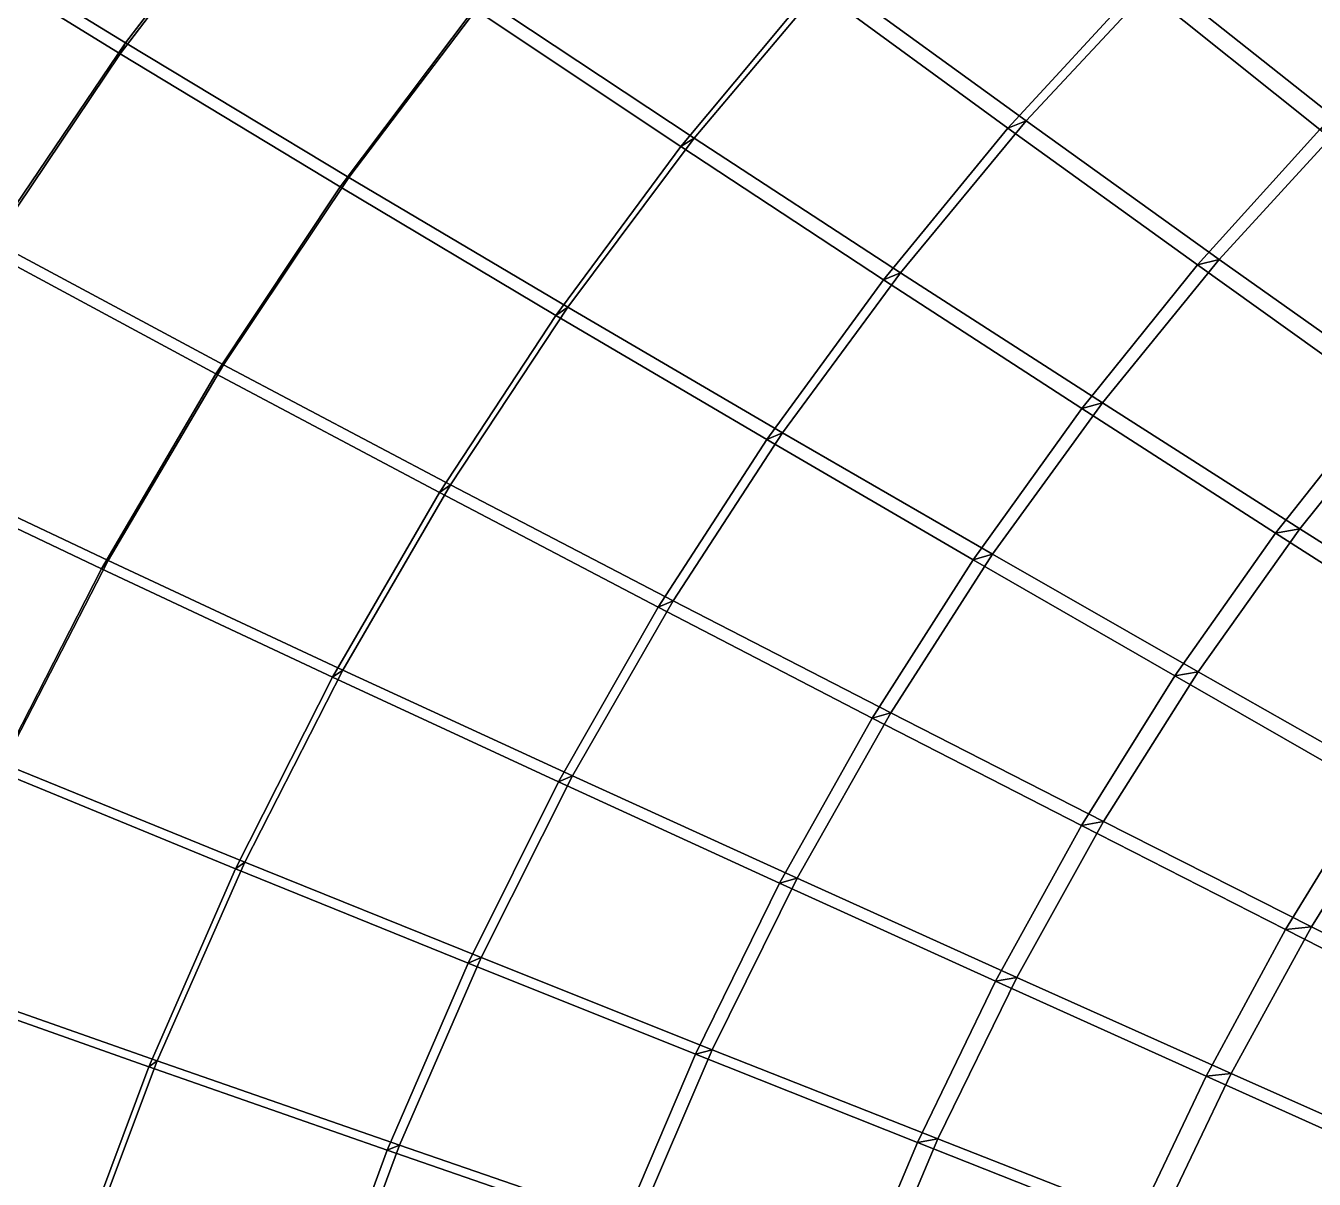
# Model space of a CAD drawing. Header units: metres. Extents: x -2184624 to 1125696, y -1900362 to 1900362.
# Drawn here: x -809172 to -551038, y 277658 to 508658 of the extents above; entities that cross this region are included whole.
import ezdxf

# ---------------------------------------------------------------- set-up
doc = ezdxf.new("R2010")
doc.units = ezdxf.units.M

msp = doc.modelspace()

# ---------------------------------------------------------------- linework, layer by layer
for points in [[(-789184.44, 505245.12, 587931.06), (-834811.56, 533167.6, 586124), (-804048.75, 572901.4, 579697.56), (-760304.9, 542956.94, 581391.6)], [(-790230.44, 503060.62, 569971.44), (-835162.94, 530680.1, 568141.75), (-804677.6, 570268.9, 561617.94), (-761617.25, 540652.2, 563337.1)], [(-675230.75, 486160.56, 578219.75), (-717359.75, 514060.56, 580864.56), (-688504.2, 547915.3, 573714.2), (-648244.3, 518253.97, 571007.3)], [(-608753.8, 489595.94, 566305.94), (-648244.3, 518253.97, 571007.3), (-619703.06, 548450, 563272.5), (-582121.8, 518215.1, 558536)], [(-677930.25, 484472.62, 560189.6), (-719361, 512070.12, 562825.8), (-690781.94, 545849.06, 555575.94), (-651210.7, 516512.9, 552881.3)], [(-612422.94, 488169.2, 548187.7), (-651210.7, 516512.9, 552881.3), (-622955.56, 546677.6, 545043.6), (-586067.94, 516778.47, 540319.6)], [(-545267.56, 488977, 551920.25), (-582121.8, 518215.1, 558536), (-554157.9, 544965.6, 550248.3), (-519241.94, 514331.2, 543629)], [(-790230.44, 503060.62, 569971.44), (-789184.44, 505245.12, 587931.06), (-760304.9, 542956.94, 581391.6), (-761617.25, 540652.2, 563337.1)], [(-761617.25, 540652.2, 563337.1), (-760304.9, 542956.94, 581391.6), (-789184.44, 505245.12, 587931.06), (-790230.44, 503060.62, 569971.44)], [(-744422.7, 478298.12, 587488.75), (-789184.44, 505245.12, 587931.06), (-760304.9, 542956.94, 581391.6), (-717359.75, 514060.56, 580864.56)], [(-549926.06, 487866.06, 533714.9), (-586067.94, 516778.47, 540319.6), (-558399.25, 543542.1, 531927.56), (-524186.94, 513253.62, 525325.1)], [(-746167.7, 476403.88, 569542.1), (-790230.44, 503060.62, 569971.44), (-761617.25, 540652.2, 563337.1), (-719361, 512070.12, 562825.8)], [(-816019.8, 465635.47, 593942.25), (-863396.75, 491416.88, 592031.75), (-834811.56, 533167.6, 586124), (-789184.44, 505245.12, 587931.06)], [(-835162.94, 530680.1, 568141.75), (-834811.56, 533167.6, 586124), (-789184.44, 505245.12, 587931.06), (-790230.44, 503060.62, 569971.44)], [(-790230.44, 503060.62, 569971.44), (-789184.44, 505245.12, 587931.06), (-834811.56, 533167.6, 586124), (-835162.94, 530680.1, 568141.75)], [(-816821.06, 463590.28, 576069.75), (-863493, 489094.25, 574138.6), (-835162.94, 530680.1, 568141.75), (-790230.44, 503060.62, 569971.44)], [(-677930.25, 484472.62, 560189.6), (-675230.75, 486160.56, 578219.75), (-648244.3, 518253.97, 571007.3), (-651210.7, 516512.9, 552881.3)], [(-651210.7, 516512.9, 552881.3), (-648244.3, 518253.97, 571007.3), (-675230.75, 486160.56, 578219.75), (-677930.25, 484472.62, 560189.6)], [(-637344.94, 457806.62, 555523.2), (-677930.25, 484472.62, 560189.6), (-651210.7, 516512.9, 552881.3), (-612422.94, 488169.2, 548187.7)], [(-633934.06, 459202.2, 573549.56), (-675230.75, 486160.56, 578219.75), (-648244.3, 518253.97, 571007.3), (-608753.8, 489595.94, 566305.94)], [(-651210.7, 516512.9, 552881.3), (-648244.3, 518253.97, 571007.3), (-608753.8, 489595.94, 566305.94), (-612422.94, 488169.2, 548187.7)], [(-612422.94, 488169.2, 548187.7), (-608753.8, 489595.94, 566305.94), (-648244.3, 518253.97, 571007.3), (-651210.7, 516512.9, 552881.3)], [(-612422.94, 488169.2, 548187.7), (-608753.8, 489595.94, 566305.94), (-582121.8, 518215.1, 558536), (-586067.94, 516778.47, 540319.6)], [(-586067.94, 516778.47, 540319.6), (-582121.8, 518215.1, 558536), (-608753.8, 489595.94, 566305.94), (-612422.94, 488169.2, 548187.7)], [(-574441.94, 460758.62, 541579.9), (-612422.94, 488169.2, 548187.7), (-586067.94, 516778.47, 540319.6), (-549926.06, 487866.06, 533714.9)], [(-570052.2, 461880.5, 559692.25), (-608753.8, 489595.94, 566305.94), (-582121.8, 518215.1, 558536), (-545267.56, 488977, 551920.25)], [(-586067.94, 516778.47, 540319.6), (-582121.8, 518215.1, 558536), (-545267.56, 488977, 551920.25), (-549926.06, 487866.06, 533714.9)], [(-549926.06, 487866.06, 533714.9), (-545267.56, 488977, 551920.25), (-582121.8, 518215.1, 558536), (-586067.94, 516778.47, 540319.6)], [(-746167.7, 476403.88, 569542.1), (-744422.7, 478298.12, 587488.75), (-717359.75, 514060.56, 580864.56), (-719361, 512070.12, 562825.8)], [(-719361, 512070.12, 562825.8), (-717359.75, 514060.56, 580864.56), (-744422.7, 478298.12, 587488.75), (-746167.7, 476403.88, 569542.1)], [(-700540.1, 452278.78, 584900.1), (-744422.7, 478298.12, 587488.75), (-717359.75, 514060.56, 580864.56), (-675230.75, 486160.56, 578219.75)], [(-719361, 512070.12, 562825.8), (-717359.75, 514060.56, 580864.56), (-675230.75, 486160.56, 578219.75), (-677930.25, 484472.62, 560189.6)], [(-677930.25, 484472.62, 560189.6), (-675230.75, 486160.56, 578219.75), (-717359.75, 514060.56, 580864.56), (-719361, 512070.12, 562825.8)], [(-702992.4, 450663.84, 566958.9), (-746167.7, 476403.88, 569542.1), (-719361, 512070.12, 562825.8), (-677930.25, 484472.62, 560189.6)], [(-816821.06, 463590.28, 576069.75), (-816019.8, 465635.47, 593942.25), (-789184.44, 505245.12, 587931.06), (-790230.44, 503060.62, 569971.44)], [(-790230.44, 503060.62, 569971.44), (-789184.44, 505245.12, 587931.06), (-816019.8, 465635.47, 593942.25), (-816821.06, 463590.28, 576069.75)], [(-769570, 440753.5, 593577.3), (-816019.8, 465635.47, 593942.25), (-789184.44, 505245.12, 587931.06), (-744422.7, 478298.12, 587488.75)], [(-790230.44, 503060.62, 569971.44), (-789184.44, 505245.12, 587931.06), (-744422.7, 478298.12, 587488.75), (-746167.7, 476403.88, 569542.1)], [(-746167.7, 476403.88, 569542.1), (-744422.7, 478298.12, 587488.75), (-789184.44, 505245.12, 587931.06), (-790230.44, 503060.62, 569971.44)], [(-771079.5, 438974, 575715.3), (-816821.06, 463590.28, 576069.75), (-790230.44, 503060.62, 569971.44), (-746167.7, 476403.88, 569542.1)], [(-637344.94, 457806.62, 555523.2), (-633934.06, 459202.2, 573549.56), (-608753.8, 489595.94, 566305.94), (-612422.94, 488169.2, 548187.7)], [(-612422.94, 488169.2, 548187.7), (-608753.8, 489595.94, 566305.94), (-633934.06, 459202.2, 573549.56), (-637344.94, 457806.62, 555523.2)], [(-597624.5, 432017, 548911.8), (-637344.94, 457806.62, 555523.2), (-612422.94, 488169.2, 548187.7), (-574441.94, 460758.62, 541579.9)], [(-593485.1, 433129.12, 566936.94), (-633934.06, 459202.2, 573549.56), (-608753.8, 489595.94, 566305.94), (-570052.2, 461880.5, 559692.25)], [(-612422.94, 488169.2, 548187.7), (-608753.8, 489595.94, 566305.94), (-570052.2, 461880.5, 559692.25), (-574441.94, 460758.62, 541579.9)], [(-574441.94, 460758.62, 541579.9), (-570052.2, 461880.5, 559692.25), (-608753.8, 489595.94, 566305.94), (-612422.94, 488169.2, 548187.7)], [(-574441.94, 460758.62, 541579.9), (-570052.2, 461880.5, 559692.25), (-545267.56, 488977, 551920.25), (-549926.06, 487866.06, 533714.9)], [(-549926.06, 487866.06, 533714.9), (-545267.56, 488977, 551920.25), (-570052.2, 461880.5, 559692.25), (-574441.94, 460758.62, 541579.9)], [(-532160.8, 435045.8, 551240.75), (-570052.2, 461880.5, 559692.25), (-545267.56, 488977, 551920.25), (-509165.53, 460670.72, 543499.9)], [(-702992.4, 450663.84, 566958.9), (-700540.1, 452278.78, 584900.1), (-675230.75, 486160.56, 578219.75), (-677930.25, 484472.62, 560189.6)], [(-677930.25, 484472.62, 560189.6), (-675230.75, 486160.56, 578219.75), (-700540.1, 452278.78, 584900.1), (-702992.4, 450663.84, 566958.9)], [(-657548.8, 427136.84, 580258.1), (-700540.1, 452278.78, 584900.1), (-675230.75, 486160.56, 578219.75), (-633934.06, 459202.2, 573549.56)], [(-677930.25, 484472.62, 560189.6), (-675230.75, 486160.56, 578219.75), (-633934.06, 459202.2, 573549.56), (-637344.94, 457806.62, 555523.2)], [(-637344.94, 457806.62, 555523.2), (-633934.06, 459202.2, 573549.56), (-675230.75, 486160.56, 578219.75), (-677930.25, 484472.62, 560189.6)], [(-537292.7, 434220.2, 533134.9), (-574441.94, 460758.62, 541579.9), (-549926.06, 487866.06, 533714.9), (-514558.66, 459876.34, 525306.9)], [(-660720.56, 425791.72, 562317), (-702992.4, 450663.84, 566958.9), (-677930.25, 484472.62, 560189.6), (-637344.94, 457806.62, 555523.2)], [(-771079.5, 438974, 575715.3), (-769570, 440753.5, 593577.3), (-744422.7, 478298.12, 587488.75), (-746167.7, 476403.88, 569542.1)], [(-746167.7, 476403.88, 569542.1), (-744422.7, 478298.12, 587488.75), (-769570, 440753.5, 593577.3), (-771079.5, 438974, 575715.3)], [(-724057.6, 416727.4, 591039.6), (-769570, 440753.5, 593577.3), (-744422.7, 478298.12, 587488.75), (-700540.1, 452278.78, 584900.1)], [(-746167.7, 476403.88, 569542.1), (-744422.7, 478298.12, 587488.75), (-700540.1, 452278.78, 584900.1), (-702992.4, 450663.84, 566958.9)], [(-702992.4, 450663.84, 566958.9), (-700540.1, 452278.78, 584900.1), (-744422.7, 478298.12, 587488.75), (-746167.7, 476403.88, 569542.1)], [(-726282.9, 415203.4, 573180.1), (-771079.5, 438974, 575715.3), (-746167.7, 476403.88, 569542.1), (-702992.4, 450663.84, 566958.9)], [(-792686.6, 401560.62, 599120.44), (-840688.7, 424270.53, 599415.8), (-816019.8, 465635.47, 593942.25), (-769570, 440753.5, 593577.3)], [(-816821.06, 463590.28, 576069.75), (-816019.8, 465635.47, 593942.25), (-769570, 440753.5, 593577.3), (-771079.5, 438974, 575715.3)], [(-771079.5, 438974, 575715.3), (-769570, 440753.5, 593577.3), (-816019.8, 465635.47, 593942.25), (-816821.06, 463590.28, 576069.75)], [(-793981.9, 399912.5, 581335.2), (-841267.06, 422381.78, 581622.3), (-816821.06, 463590.28, 576069.75), (-771079.5, 438974, 575715.3)], [(-597624.5, 432017, 548911.8), (-593485.1, 433129.12, 566936.94), (-570052.2, 461880.5, 559692.25), (-574441.94, 460758.62, 541579.9)], [(-574441.94, 460758.62, 541579.9), (-570052.2, 461880.5, 559692.25), (-593485.1, 433129.12, 566936.94), (-597624.5, 432017, 548911.8)], [(-558789.5, 407046.47, 540431.4), (-597624.5, 432017, 548911.8), (-574441.94, 460758.62, 541579.9), (-537292.7, 434220.2, 533134.9)], [(-553901, 407883.28, 558455.4), (-593485.1, 433129.12, 566936.94), (-570052.2, 461880.5, 559692.25), (-532160.8, 435045.8, 551240.75)], [(-574441.94, 460758.62, 541579.9), (-570052.2, 461880.5, 559692.25), (-532160.8, 435045.8, 551240.75), (-537292.7, 434220.2, 533134.9)], [(-537292.7, 434220.2, 533134.9), (-532160.8, 435045.8, 551240.75), (-570052.2, 461880.5, 559692.25), (-574441.94, 460758.62, 541579.9)], [(-660720.56, 425791.72, 562317), (-657548.8, 427136.84, 580258.1), (-633934.06, 459202.2, 573549.56), (-637344.94, 457806.62, 555523.2)], [(-637344.94, 457806.62, 555523.2), (-633934.06, 459202.2, 573549.56), (-657548.8, 427136.84, 580258.1), (-660720.56, 425791.72, 562317)], [(-619368.3, 401735.6, 555701.5), (-660720.56, 425791.72, 562317), (-637344.94, 457806.62, 555523.2), (-597624.5, 432017, 548911.8)], [(-615460.8, 402819.16, 573645.6), (-657548.8, 427136.84, 580258.1), (-633934.06, 459202.2, 573549.56), (-593485.1, 433129.12, 566936.94)], [(-637344.94, 457806.62, 555523.2), (-633934.06, 459202.2, 573549.56), (-593485.1, 433129.12, 566936.94), (-597624.5, 432017, 548911.8)], [(-597624.5, 432017, 548911.8), (-593485.1, 433129.12, 566936.94), (-633934.06, 459202.2, 573549.56), (-637344.94, 457806.62, 555523.2)], [(-726282.9, 415203.4, 573180.1), (-724057.6, 416727.4, 591039.6), (-700540.1, 452278.78, 584900.1), (-702992.4, 450663.84, 566958.9)], [(-702992.4, 450663.84, 566958.9), (-700540.1, 452278.78, 584900.1), (-724057.6, 416727.4, 591039.6), (-726282.9, 415203.4, 573180.1)], [(-679491.25, 393509.97, 586422.8), (-724057.6, 416727.4, 591039.6), (-700540.1, 452278.78, 584900.1), (-657548.8, 427136.84, 580258.1)], [(-702992.4, 450663.84, 566958.9), (-700540.1, 452278.78, 584900.1), (-657548.8, 427136.84, 580258.1), (-660720.56, 425791.72, 562317)], [(-660720.56, 425791.72, 562317), (-657548.8, 427136.84, 580258.1), (-700540.1, 452278.78, 584900.1), (-702992.4, 450663.84, 566958.9)], [(-682443.5, 392232.78, 568560.06), (-726282.9, 415203.4, 573180.1), (-702992.4, 450663.84, 566958.9), (-660720.56, 425791.72, 562317)], [(-793981.9, 399912.5, 581335.2), (-792686.6, 401560.62, 599120.44), (-769570, 440753.5, 593577.3), (-771079.5, 438974, 575715.3)], [(-771079.5, 438974, 575715.3), (-769570, 440753.5, 593577.3), (-792686.6, 401560.62, 599120.44), (-793981.9, 399912.5, 581335.2)], [(-747694.44, 378214.03, 578843.56), (-793981.9, 399912.5, 581335.2), (-771079.5, 438974, 575715.3), (-726282.9, 415203.4, 573180.1)], [(-745675.8, 379630.78, 596628.7), (-792686.6, 401560.62, 599120.44), (-769570, 440753.5, 593577.3), (-724057.6, 416727.4, 591039.6)], [(-771079.5, 438974, 575715.3), (-769570, 440753.5, 593577.3), (-724057.6, 416727.4, 591039.6), (-726282.9, 415203.4, 573180.1)], [(-726282.9, 415203.4, 573180.1), (-724057.6, 416727.4, 591039.6), (-769570, 440753.5, 593577.3), (-771079.5, 438974, 575715.3)], [(-558789.5, 407046.47, 540431.4), (-553901, 407883.28, 558455.4), (-532160.8, 435045.8, 551240.75), (-537292.7, 434220.2, 533134.9)], [(-537292.7, 434220.2, 533134.9), (-532160.8, 435045.8, 551240.75), (-553901, 407883.28, 558455.4), (-558789.5, 407046.47, 540431.4)], [(-520861.22, 382836.75, 530149.8), (-558789.5, 407046.47, 540431.4), (-537292.7, 434220.2, 533134.9), (-501000.53, 408492.53, 522920.53)], [(-515198.66, 383405.8, 548169.8), (-553901, 407883.28, 558455.4), (-532160.8, 435045.8, 551240.75), (-495100.97, 409030.1, 541016.5)], [(-619368.3, 401735.6, 555701.5), (-615460.8, 402819.16, 573645.6), (-593485.1, 433129.12, 566936.94), (-597624.5, 432017, 548911.8)], [(-597624.5, 432017, 548911.8), (-593485.1, 433129.12, 566936.94), (-615460.8, 402819.16, 573645.6), (-619368.3, 401735.6, 555701.5)], [(-578951.6, 378441.7, 547187.56), (-619368.3, 401735.6, 555701.5), (-597624.5, 432017, 548911.8), (-558789.5, 407046.47, 540431.4)], [(-574288.25, 379271.3, 565135.2), (-615460.8, 402819.16, 573645.6), (-593485.1, 433129.12, 566936.94), (-553901, 407883.28, 558455.4)], [(-597624.5, 432017, 548911.8), (-593485.1, 433129.12, 566936.94), (-553901, 407883.28, 558455.4), (-558789.5, 407046.47, 540431.4)], [(-558789.5, 407046.47, 540431.4), (-553901, 407883.28, 558455.4), (-593485.1, 433129.12, 566936.94), (-597624.5, 432017, 548911.8)], [(-682443.5, 392232.78, 568560.06), (-679491.25, 393509.97, 586422.8), (-657548.8, 427136.84, 580258.1), (-660720.56, 425791.72, 562317)], [(-660720.56, 425791.72, 562317), (-657548.8, 427136.84, 580258.1), (-679491.25, 393509.97, 586422.8), (-682443.5, 392232.78, 568560.06)], [(-635879.5, 371052.78, 579809), (-679491.25, 393509.97, 586422.8), (-657548.8, 427136.84, 580258.1), (-615460.8, 402819.16, 573645.6)], [(-660720.56, 425791.72, 562317), (-657548.8, 427136.84, 580258.1), (-615460.8, 402819.16, 573645.6), (-619368.3, 401735.6, 555701.5)], [(-619368.3, 401735.6, 555701.5), (-615460.8, 402819.16, 573645.6), (-657548.8, 427136.84, 580258.1), (-660720.56, 425791.72, 562317)], [(-813666.75, 360860.62, 604109.06), (-863077.5, 381300.88, 604342.44), (-840688.7, 424270.53, 599415.8), (-792686.6, 401560.62, 599120.44)], [(-841267.06, 422381.78, 581622.3), (-840688.7, 424270.53, 599415.8), (-792686.6, 401560.62, 599120.44), (-793981.9, 399912.5, 581335.2)], [(-793981.9, 399912.5, 581335.2), (-792686.6, 401560.62, 599120.44), (-840688.7, 424270.53, 599415.8), (-841267.06, 422381.78, 581622.3)], [(-639574.25, 370014.78, 561939.6), (-682443.5, 392232.78, 568560.06), (-660720.56, 425791.72, 562317), (-619368.3, 401735.6, 555701.5)], [(-814769.25, 359358.75, 586392.94), (-863455.4, 379584, 586619.8), (-841267.06, 422381.78, 581622.3), (-793981.9, 399912.5, 581335.2)], [(-747694.44, 378214.03, 578843.56), (-745675.8, 379630.78, 596628.7), (-724057.6, 416727.4, 591039.6), (-726282.9, 415203.4, 573180.1)], [(-726282.9, 415203.4, 573180.1), (-724057.6, 416727.4, 591039.6), (-745675.8, 379630.78, 596628.7), (-747694.44, 378214.03, 578843.56)], [(-699661.5, 358438.53, 592033.94), (-745675.8, 379630.78, 596628.7), (-724057.6, 416727.4, 591039.6), (-679491.25, 393509.97, 586422.8)], [(-726282.9, 415203.4, 573180.1), (-724057.6, 416727.4, 591039.6), (-679491.25, 393509.97, 586422.8), (-682443.5, 392232.78, 568560.06)], [(-682443.5, 392232.78, 568560.06), (-679491.25, 393509.97, 586422.8), (-724057.6, 416727.4, 591039.6), (-726282.9, 415203.4, 573180.1)], [(-702414, 357245.1, 574242.7), (-747694.44, 378214.03, 578843.56), (-726282.9, 415203.4, 573180.1), (-682443.5, 392232.78, 568560.06)], [(-578951.6, 378441.7, 547187.56), (-574288.25, 379271.3, 565135.2), (-553901, 407883.28, 558455.4), (-558789.5, 407046.47, 540431.4)], [(-558789.5, 407046.47, 540431.4), (-553901, 407883.28, 558455.4), (-574288.25, 379271.3, 565135.2), (-578951.6, 378441.7, 547187.56)], [(-534045.4, 356439, 554792), (-574288.25, 379271.3, 565135.2), (-553901, 407883.28, 558455.4), (-515198.66, 383405.8, 548169.8)], [(-558789.5, 407046.47, 540431.4), (-553901, 407883.28, 558455.4), (-515198.66, 383405.8, 548169.8), (-520861.22, 382836.75, 530149.8)], [(-520861.22, 382836.75, 530149.8), (-515198.66, 383405.8, 548169.8), (-553901, 407883.28, 558455.4), (-558789.5, 407046.47, 540431.4)], [(-539488.6, 355856.3, 536842.9), (-578951.6, 378441.7, 547187.56), (-558789.5, 407046.47, 540431.4), (-520861.22, 382836.75, 530149.8)], [(-639574.25, 370014.78, 561939.6), (-635879.5, 371052.78, 579809), (-615460.8, 402819.16, 573645.6), (-619368.3, 401735.6, 555701.5)], [(-619368.3, 401735.6, 555701.5), (-615460.8, 402819.16, 573645.6), (-635879.5, 371052.78, 579809), (-639574.25, 370014.78, 561939.6)], [(-593231.25, 349305.53, 571271.7), (-635879.5, 371052.78, 579809), (-615460.8, 402819.16, 573645.6), (-574288.25, 379271.3, 565135.2)], [(-619368.3, 401735.6, 555701.5), (-615460.8, 402819.16, 573645.6), (-574288.25, 379271.3, 565135.2), (-578951.6, 378441.7, 547187.56)], [(-578951.6, 378441.7, 547187.56), (-574288.25, 379271.3, 565135.2), (-615460.8, 402819.16, 573645.6), (-619368.3, 401735.6, 555701.5)], [(-814769.25, 359358.75, 586392.94), (-813666.75, 360860.62, 604109.06), (-792686.6, 401560.62, 599120.44), (-793981.9, 399912.5, 581335.2)], [(-793981.9, 399912.5, 581335.2), (-792686.6, 401560.62, 599120.44), (-813666.75, 360860.62, 604109.06), (-814769.25, 359358.75, 586392.94)], [(-765295.9, 341121.75, 601658.2), (-813666.75, 360860.62, 604109.06), (-792686.6, 401560.62, 599120.44), (-745675.8, 379630.78, 596628.7)], [(-793981.9, 399912.5, 581335.2), (-792686.6, 401560.62, 599120.44), (-745675.8, 379630.78, 596628.7), (-747694.44, 378214.03, 578843.56)], [(-747694.44, 378214.03, 578843.56), (-745675.8, 379630.78, 596628.7), (-792686.6, 401560.62, 599120.44), (-793981.9, 399912.5, 581335.2)], [(-597687.9, 348499.66, 553394.44), (-639574.25, 370014.78, 561939.6), (-619368.3, 401735.6, 555701.5), (-578951.6, 378441.7, 547187.56)], [(-767128.6, 339826.62, 583939.8), (-814769.25, 359358.75, 586392.94), (-793981.9, 399912.5, 581335.2), (-747694.44, 378214.03, 578843.56)], [(-702414, 357245.1, 574242.7), (-699661.5, 358438.53, 592033.94), (-679491.25, 393509.97, 586422.8), (-682443.5, 392232.78, 568560.06)], [(-682443.5, 392232.78, 568560.06), (-679491.25, 393509.97, 586422.8), (-699661.5, 358438.53, 592033.94), (-702414, 357245.1, 574242.7)], [(-654649, 337939.22, 585418.75), (-699661.5, 358438.53, 592033.94), (-679491.25, 393509.97, 586422.8), (-635879.5, 371052.78, 579809)], [(-682443.5, 392232.78, 568560.06), (-679491.25, 393509.97, 586422.8), (-635879.5, 371052.78, 579809), (-639574.25, 370014.78, 561939.6)], [(-639574.25, 370014.78, 561939.6), (-635879.5, 371052.78, 579809), (-679491.25, 393509.97, 586422.8), (-682443.5, 392232.78, 568560.06)], [(-658150.25, 336962.1, 567617.5), (-702414, 357245.1, 574242.7), (-682443.5, 392232.78, 568560.06), (-639574.25, 370014.78, 561939.6)], [(-767128.6, 339826.62, 583939.8), (-765295.9, 341121.75, 601658.2), (-745675.8, 379630.78, 596628.7), (-747694.44, 378214.03, 578843.56)], [(-747694.44, 378214.03, 578843.56), (-745675.8, 379630.78, 596628.7), (-765295.9, 341121.75, 601658.2), (-767128.6, 339826.62, 583939.8)], [(-717967.3, 322046.22, 597082.75), (-765295.9, 341121.75, 601658.2), (-745675.8, 379630.78, 596628.7), (-699661.5, 358438.53, 592033.94)], [(-747694.44, 378214.03, 578843.56), (-745675.8, 379630.78, 596628.7), (-699661.5, 358438.53, 592033.94), (-702414, 357245.1, 574242.7)], [(-702414, 357245.1, 574242.7), (-699661.5, 358438.53, 592033.94), (-745675.8, 379630.78, 596628.7), (-747694.44, 378214.03, 578843.56)], [(-720540.3, 320950.6, 579355.75), (-767128.6, 339826.62, 583939.8), (-747694.44, 378214.03, 578843.56), (-702414, 357245.1, 574242.7)], [(-597687.9, 348499.66, 553394.44), (-593231.25, 349305.53, 571271.7), (-574288.25, 379271.3, 565135.2), (-578951.6, 378441.7, 547187.56)], [(-578951.6, 378441.7, 547187.56), (-574288.25, 379271.3, 565135.2), (-593231.25, 349305.53, 571271.7), (-597687.9, 348499.66, 553394.44)], [(-556798.56, 327637.84, 542991.44), (-597687.9, 348499.66, 553394.44), (-578951.6, 378441.7, 547187.56), (-539488.6, 355856.3, 536842.9)], [(-551556.44, 328218.03, 560874.94), (-593231.25, 349305.53, 571271.7), (-574288.25, 379271.3, 565135.2), (-534045.4, 356439, 554792)], [(-578951.6, 378441.7, 547187.56), (-574288.25, 379271.3, 565135.2), (-534045.4, 356439, 554792), (-539488.6, 355856.3, 536842.9)], [(-539488.6, 355856.3, 536842.9), (-534045.4, 356439, 554792), (-574288.25, 379271.3, 565135.2), (-578951.6, 378441.7, 547187.56)], [(-658150.25, 336962.1, 567617.5), (-654649, 337939.22, 585418.75), (-635879.5, 371052.78, 579809), (-639574.25, 370014.78, 561939.6)], [(-639574.25, 370014.78, 561939.6), (-635879.5, 371052.78, 579809), (-654649, 337939.22, 585418.75), (-658150.25, 336962.1, 567617.5)], [(-614912.4, 317319.94, 559043.4), (-658150.25, 336962.1, 567617.5), (-639574.25, 370014.78, 561939.6), (-597687.9, 348499.66, 553394.44)], [(-610643.6, 318087.06, 576856.25), (-654649, 337939.22, 585418.75), (-635879.5, 371052.78, 579809), (-593231.25, 349305.53, 571271.7)], [(-639574.25, 370014.78, 561939.6), (-635879.5, 371052.78, 579809), (-593231.25, 349305.53, 571271.7), (-597687.9, 348499.66, 553394.44)], [(-597687.9, 348499.66, 553394.44), (-593231.25, 349305.53, 571271.7), (-635879.5, 371052.78, 579809), (-639574.25, 370014.78, 561939.6)], [(-784495.7, 300178.9, 588460.2), (-833345.3, 317459.6, 590879.5), (-814769.25, 359358.75, 586392.94), (-767128.6, 339826.62, 583939.8)], [(-782827.56, 301339.6, 606119.3), (-832413.7, 318802.03, 608534.5), (-813666.75, 360860.62, 604109.06), (-765295.9, 341121.75, 601658.2)], [(-814769.25, 359358.75, 586392.94), (-813666.75, 360860.62, 604109.06), (-765295.9, 341121.75, 601658.2), (-767128.6, 339826.62, 583939.8)], [(-767128.6, 339826.62, 583939.8), (-765295.9, 341121.75, 601658.2), (-813666.75, 360860.62, 604109.06), (-814769.25, 359358.75, 586392.94)], [(-720540.3, 320950.6, 579355.75), (-717967.3, 322046.22, 597082.75), (-699661.5, 358438.53, 592033.94), (-702414, 357245.1, 574242.7)], [(-702414, 357245.1, 574242.7), (-699661.5, 358438.53, 592033.94), (-717967.3, 322046.22, 597082.75), (-720540.3, 320950.6, 579355.75)], [(-675010.44, 302691.22, 572725.9), (-720540.3, 320950.6, 579355.75), (-702414, 357245.1, 574242.7), (-658150.25, 336962.1, 567617.5)], [(-671683.06, 303593.72, 590465.75), (-717967.3, 322046.22, 597082.75), (-699661.5, 358438.53, 592033.94), (-654649, 337939.22, 585418.75)], [(-702414, 357245.1, 574242.7), (-699661.5, 358438.53, 592033.94), (-654649, 337939.22, 585418.75), (-658150.25, 336962.1, 567617.5)], [(-658150.25, 336962.1, 567617.5), (-654649, 337939.22, 585418.75), (-699661.5, 358438.53, 592033.94), (-702414, 357245.1, 574242.7)], [(-556798.56, 327637.84, 542991.44), (-551556.44, 328218.03, 560874.94), (-534045.4, 356439, 554792), (-539488.6, 355856.3, 536842.9)], [(-539488.6, 355856.3, 536842.9), (-534045.4, 356439, 554792), (-551556.44, 328218.03, 560874.94), (-556798.56, 327637.84, 542991.44)], [(-510868.22, 307740.16, 548673.44), (-551556.44, 328218.03, 560874.94), (-534045.4, 356439, 554792), (-494748.4, 334267.88, 542671.2)], [(-516923.72, 307379.1, 530788.2), (-556798.56, 327637.84, 542991.44), (-539488.6, 355856.3, 536842.9), (-501000.16, 333925, 524725.8)], [(-614912.4, 317319.94, 559043.4), (-610643.6, 318087.06, 576856.25), (-593231.25, 349305.53, 571271.7), (-597687.9, 348499.66, 553394.44)], [(-597687.9, 348499.66, 553394.44), (-593231.25, 349305.53, 571271.7), (-610643.6, 318087.06, 576856.25), (-614912.4, 317319.94, 559043.4)], [(-572711.56, 298273.44, 548586.5), (-614912.4, 317319.94, 559043.4), (-597687.9, 348499.66, 553394.44), (-556798.56, 327637.84, 542991.44)], [(-567652.3, 298836.44, 566409.9), (-610643.6, 318087.06, 576856.25), (-593231.25, 349305.53, 571271.7), (-551556.44, 328218.03, 560874.94)], [(-597687.9, 348499.66, 553394.44), (-593231.25, 349305.53, 571271.7), (-551556.44, 328218.03, 560874.94), (-556798.56, 327637.84, 542991.44)], [(-556798.56, 327637.84, 542991.44), (-551556.44, 328218.03, 560874.94), (-593231.25, 349305.53, 571271.7), (-597687.9, 348499.66, 553394.44)], [(-784495.7, 300178.9, 588460.2), (-782827.56, 301339.6, 606119.3), (-765295.9, 341121.75, 601658.2), (-767128.6, 339826.62, 583939.8)], [(-767128.6, 339826.62, 583939.8), (-765295.9, 341121.75, 601658.2), (-782827.56, 301339.6, 606119.3), (-784495.7, 300178.9, 588460.2)], [(-734324.5, 284463.12, 601560.5), (-782827.56, 301339.6, 606119.3), (-765295.9, 341121.75, 601658.2), (-717967.3, 322046.22, 597082.75)], [(-767128.6, 339826.62, 583939.8), (-765295.9, 341121.75, 601658.2), (-717967.3, 322046.22, 597082.75), (-720540.3, 320950.6, 579355.75)], [(-720540.3, 320950.6, 579355.75), (-717967.3, 322046.22, 597082.75), (-765295.9, 341121.75, 601658.2), (-767128.6, 339826.62, 583939.8)], [(-736738.5, 283477.7, 583890.5), (-784495.7, 300178.9, 588460.2), (-767128.6, 339826.62, 583939.8), (-720540.3, 320950.6, 579355.75)], [(-675010.44, 302691.22, 572725.9), (-671683.06, 303593.72, 590465.75), (-654649, 337939.22, 585418.75), (-658150.25, 336962.1, 567617.5)], [(-658150.25, 336962.1, 567617.5), (-654649, 337939.22, 585418.75), (-671683.06, 303593.72, 590465.75), (-675010.44, 302691.22, 572725.9)], [(-630545.8, 285008.34, 564125.1), (-675010.44, 302691.22, 572725.9), (-658150.25, 336962.1, 567617.5), (-614912.4, 317319.94, 559043.4)], [(-626445.94, 285723.34, 581879.9), (-671683.06, 303593.72, 590465.75), (-654649, 337939.22, 585418.75), (-610643.6, 318087.06, 576856.25)], [(-658150.25, 336962.1, 567617.5), (-654649, 337939.22, 585418.75), (-610643.6, 318087.06, 576856.25), (-614912.4, 317319.94, 559043.4)], [(-614912.4, 317319.94, 559043.4), (-610643.6, 318087.06, 576856.25), (-654649, 337939.22, 585418.75), (-658150.25, 336962.1, 567617.5)], [(-572711.56, 298273.44, 548586.5), (-567652.3, 298836.44, 566409.9), (-551556.44, 328218.03, 560874.94), (-556798.56, 327637.84, 542991.44)], [(-556798.56, 327637.84, 542991.44), (-551556.44, 328218.03, 560874.94), (-567652.3, 298836.44, 566409.9), (-572711.56, 298273.44, 548586.5)], [(-525685.25, 280141.5, 554134.4), (-567652.3, 298836.44, 566409.9), (-551556.44, 328218.03, 560874.94), (-510868.22, 307740.16, 548673.44)], [(-556798.56, 327637.84, 542991.44), (-551556.44, 328218.03, 560874.94), (-510868.22, 307740.16, 548673.44), (-516923.72, 307379.1, 530788.2)], [(-516923.72, 307379.1, 530788.2), (-510868.22, 307740.16, 548673.44), (-551556.44, 328218.03, 560874.94), (-556798.56, 327637.84, 542991.44)], [(-531562.4, 279776.62, 536304.4), (-572711.56, 298273.44, 548586.5), (-556798.56, 327637.84, 542991.44), (-516923.72, 307379.1, 530788.2)], [(-736738.5, 283477.7, 583890.5), (-734324.5, 284463.12, 601560.5), (-717967.3, 322046.22, 597082.75), (-720540.3, 320950.6, 579355.75)], [(-720540.3, 320950.6, 579355.75), (-717967.3, 322046.22, 597082.75), (-734324.5, 284463.12, 601560.5), (-736738.5, 283477.7, 583890.5)], [(-690077.3, 267321.9, 577255.9), (-736738.5, 283477.7, 583890.5), (-720540.3, 320950.6, 579355.75), (-675010.44, 302691.22, 572725.9)], [(-686904.06, 268137.66, 594941.25), (-734324.5, 284463.12, 601560.5), (-717967.3, 322046.22, 597082.75), (-671683.06, 303593.72, 590465.75)], [(-720540.3, 320950.6, 579355.75), (-717967.3, 322046.22, 597082.75), (-671683.06, 303593.72, 590465.75), (-675010.44, 302691.22, 572725.9)], [(-675010.44, 302691.22, 572725.9), (-671683.06, 303593.72, 590465.75), (-717967.3, 322046.22, 597082.75), (-720540.3, 320950.6, 579355.75)], [(-798190, 260428.94, 610003.56), (-848841.44, 275539.8, 612388.1), (-832413.7, 318802.03, 608534.5), (-782827.56, 301339.6, 606119.3)], [(-833345.3, 317459.6, 590879.5), (-832413.7, 318802.03, 608534.5), (-782827.56, 301339.6, 606119.3), (-784495.7, 300178.9, 588460.2)], [(-784495.7, 300178.9, 588460.2), (-782827.56, 301339.6, 606119.3), (-832413.7, 318802.03, 608534.5), (-833345.3, 317459.6, 590879.5)], [(-630545.8, 285008.34, 564125.1), (-626445.94, 285723.34, 581879.9), (-610643.6, 318087.06, 576856.25), (-614912.4, 317319.94, 559043.4)], [(-614912.4, 317319.94, 559043.4), (-610643.6, 318087.06, 576856.25), (-626445.94, 285723.34, 581879.9), (-630545.8, 285008.34, 564125.1)], [(-582260, 268393.53, 571388.25), (-626445.94, 285723.34, 581879.9), (-610643.6, 318087.06, 576856.25), (-567652.3, 298836.44, 566409.9)], [(-614912.4, 317319.94, 559043.4), (-610643.6, 318087.06, 576856.25), (-567652.3, 298836.44, 566409.9), (-572711.56, 298273.44, 548586.5)], [(-572711.56, 298273.44, 548586.5), (-567652.3, 298836.44, 566409.9), (-610643.6, 318087.06, 576856.25), (-614912.4, 317319.94, 559043.4)], [(-799715, 259413.72, 592395.94), (-849624.44, 274368.25, 594786.25), (-833345.3, 317459.6, 590879.5), (-784495.7, 300178.9, 588460.2)], [(-587155, 267860.72, 553619.25), (-630545.8, 285008.34, 564125.1), (-614912.4, 317319.94, 559043.4), (-572711.56, 298273.44, 548586.5)], [(-690077.3, 267321.9, 577255.9), (-686904.06, 268137.66, 594941.25), (-671683.06, 303593.72, 590465.75), (-675010.44, 302691.22, 572725.9)], [(-675010.44, 302691.22, 572725.9), (-671683.06, 303593.72, 590465.75), (-686904.06, 268137.66, 594941.25), (-690077.3, 267321.9, 577255.9)], [(-644516.6, 251675.6, 568631.25), (-690077.3, 267321.9, 577255.9), (-675010.44, 302691.22, 572725.9), (-630545.8, 285008.34, 564125.1)], [(-640566.25, 252326.62, 586334.4), (-686904.06, 268137.66, 594941.25), (-671683.06, 303593.72, 590465.75), (-626445.94, 285723.34, 581879.9)], [(-675010.44, 302691.22, 572725.9), (-671683.06, 303593.72, 590465.75), (-626445.94, 285723.34, 581879.9), (-630545.8, 285008.34, 564125.1)], [(-630545.8, 285008.34, 564125.1), (-626445.94, 285723.34, 581879.9), (-671683.06, 303593.72, 590465.75), (-675010.44, 302691.22, 572725.9)], [(-799715, 259413.72, 592395.94), (-798190, 260428.94, 610003.56), (-782827.56, 301339.6, 606119.3), (-784495.7, 300178.9, 588460.2)], [(-784495.7, 300178.9, 588460.2), (-782827.56, 301339.6, 606119.3), (-798190, 260428.94, 610003.56), (-799715, 259413.72, 592395.94)], [(-750933.06, 244960.52, 587838.7), (-799715, 259413.72, 592395.94), (-784495.7, 300178.9, 588460.2), (-736738.5, 283477.7, 583890.5)], [(-748657.44, 245824.95, 605459.06), (-798190, 260428.94, 610003.56), (-782827.56, 301339.6, 606119.3), (-734324.5, 284463.12, 601560.5)], [(-784495.7, 300178.9, 588460.2), (-782827.56, 301339.6, 606119.3), (-734324.5, 284463.12, 601560.5), (-736738.5, 283477.7, 583890.5)], [(-736738.5, 283477.7, 583890.5), (-734324.5, 284463.12, 601560.5), (-782827.56, 301339.6, 606119.3), (-784495.7, 300178.9, 588460.2)], [(-587155, 267860.72, 553619.25), (-582260, 268393.53, 571388.25), (-567652.3, 298836.44, 566409.9), (-572711.56, 298273.44, 548586.5)], [(-572711.56, 298273.44, 548586.5), (-567652.3, 298836.44, 566409.9), (-582260, 268393.53, 571388.25), (-587155, 267860.72, 553619.25)], [(-544849.1, 251207.53, 541266), (-587155, 267860.72, 553619.25), (-572711.56, 298273.44, 548586.5), (-531562.4, 279776.62, 536304.4)], [(-539132.25, 251563.53, 559046), (-582260, 268393.53, 571388.25), (-567652.3, 298836.44, 566409.9), (-525685.25, 280141.5, 554134.4)], [(-572711.56, 298273.44, 548586.5), (-567652.3, 298836.44, 566409.9), (-525685.25, 280141.5, 554134.4), (-531562.4, 279776.62, 536304.4)], [(-531562.4, 279776.62, 536304.4), (-525685.25, 280141.5, 554134.4), (-567652.3, 298836.44, 566409.9), (-572711.56, 298273.44, 548586.5)], [(-750933.06, 244960.52, 587838.7), (-748657.44, 245824.95, 605459.06), (-734324.5, 284463.12, 601560.5), (-736738.5, 283477.7, 583890.5)], [(-736738.5, 283477.7, 583890.5), (-734324.5, 284463.12, 601560.5), (-748657.44, 245824.95, 605459.06), (-750933.06, 244960.52, 587838.7)], [(-700241.4, 231697.42, 598837.6), (-748657.44, 245824.95, 605459.06), (-734324.5, 284463.12, 601560.5), (-686904.06, 268137.66, 594941.25)], [(-736738.5, 283477.7, 583890.5), (-734324.5, 284463.12, 601560.5), (-686904.06, 268137.66, 594941.25), (-690077.3, 267321.9, 577255.9)], [(-690077.3, 267321.9, 577255.9), (-686904.06, 268137.66, 594941.25), (-734324.5, 284463.12, 601560.5), (-736738.5, 283477.7, 583890.5)], [(-644516.6, 251675.6, 568631.25), (-640566.25, 252326.62, 586334.4), (-626445.94, 285723.34, 581879.9), (-630545.8, 285008.34, 564125.1)], [(-630545.8, 285008.34, 564125.1), (-626445.94, 285723.34, 581879.9), (-640566.25, 252326.62, 586334.4), (-644516.6, 251675.6, 568631.25)], [(-600062.1, 236502.3, 558082.06), (-644516.6, 251675.6, 568631.25), (-630545.8, 285008.34, 564125.1), (-587155, 267860.72, 553619.25)], [(-595312.6, 236993.39, 575802.7), (-640566.25, 252326.62, 586334.4), (-626445.94, 285723.34, 581879.9), (-582260, 268393.53, 571388.25)], [(-630545.8, 285008.34, 564125.1), (-626445.94, 285723.34, 581879.9), (-582260, 268393.53, 571388.25), (-587155, 267860.72, 553619.25)], [(-587155, 267860.72, 553619.25), (-582260, 268393.53, 571388.25), (-626445.94, 285723.34, 581879.9), (-630545.8, 285008.34, 564125.1)], [(-703280.75, 230978.92, 581199.75), (-750933.06, 244960.52, 587838.7), (-736738.5, 283477.7, 583890.5), (-690077.3, 267321.9, 577255.9)]]:
    msp.add_3dface(points)

doc.saveas('drawing.dxf')
